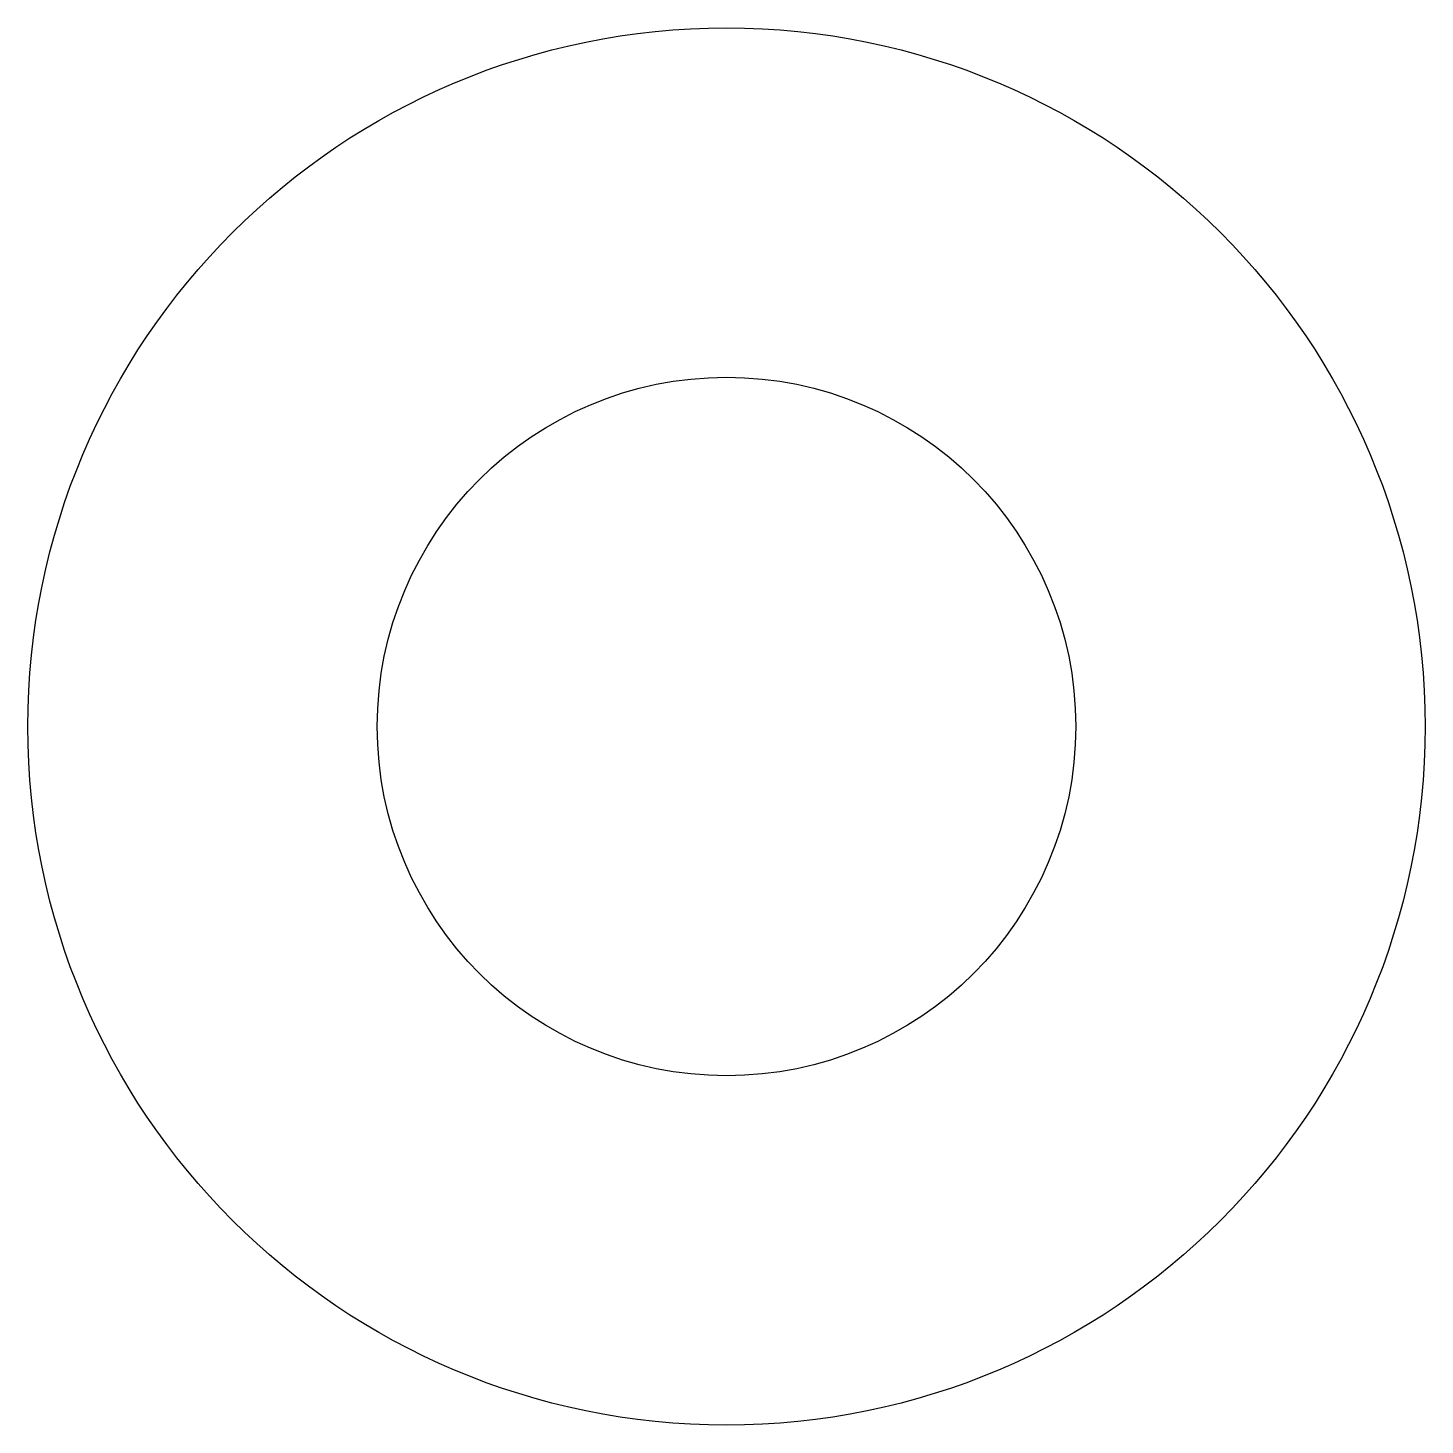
# Model space of a CAD drawing. Header units: metres. Extents: x -0.187 to 0.188, y -0.187 to 0.188.
import ezdxf

# ---------------------------------------------------------------- set-up
doc = ezdxf.new("R2010")
doc.units = ezdxf.units.M
doc.header["$LTSCALE"] = 0.2

msp = doc.modelspace()

# ---------------------------------------------------------------- linework, layer by layer
for radius in [0.1875, 0.09375]:
    msp.add_circle((0.00005, 0), radius)

doc.saveas('drawing.dxf')
